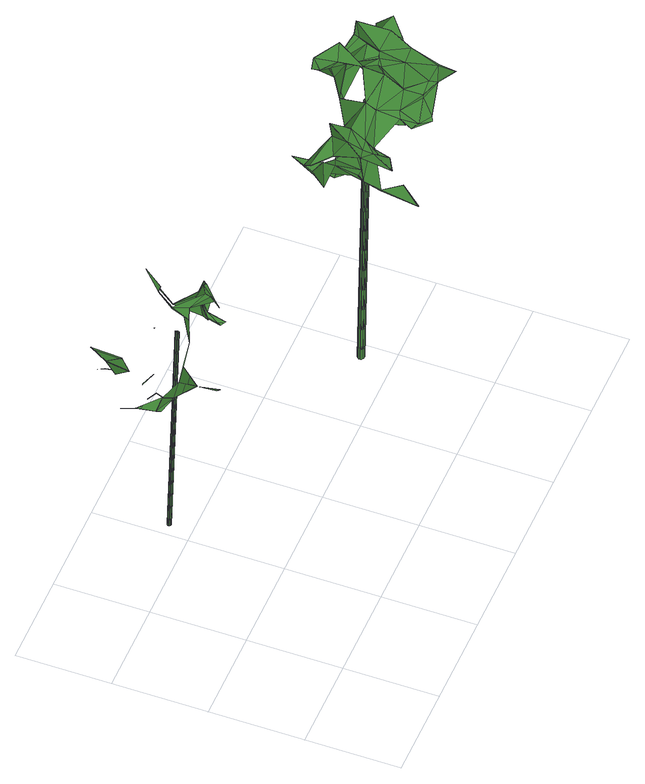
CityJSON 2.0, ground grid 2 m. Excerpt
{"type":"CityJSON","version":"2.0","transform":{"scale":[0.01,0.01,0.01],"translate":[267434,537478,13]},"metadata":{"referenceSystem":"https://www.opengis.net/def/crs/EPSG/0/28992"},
"CityObjects":{
"tree1":{"type":"SolitaryVegetationObject","attributes":{"gtid":610,"crown_width_m":2.35,"crown_median_z":18.67,"crown_r50_m":0.136,"crown_porosity":0.93,"trunk_H_m":5.52,"trunk_DBH_m":0.0846,"trunk_radius_m":0.0423,"trunk_base_height_m":13.15,"original_gtid":"699"},"geometry":[{"type":"MultiSurface","lod":"3","boundaries":[[[0,1,2]],[[3,4,5]],[[6,7,8]],[[8,7,9]],[[10,11,12]],[[13,14,15]],[[13,16,14]],[[17,18,5]],[[19,20,21]],[[22,19,21]],[[23,24,15]],[[15,16,23]],[[25,26,27]],[[28,29,30]],[[31,32,33]],[[31,34,32]],[[35,33,36]],[[24,37,15]],[[38,39,40]],[[28,41,42]],[[2,43,44]],[[45,46,47]],[[18,48,5]],[[49,50,12]],[[51,36,52]],[[28,41,29]],[[42,53,28]],[[54,55,56]],[[9,7,57]],[[56,55,58]],[[59,60,61]],[[62,44,10]],[[0,63,64]],[[19,4,65]],[[64,1,0]],[[66,54,58]],[[67,7,9]],[[38,40,60]],[[58,55,6]],[[38,60,59]],[[68,21,69]],[[68,22,21]],[[48,70,71]],[[21,20,27]],[[57,8,72]],[[5,48,3]],[[73,74,75]],[[76,74,73]],[[55,8,7]],[[55,7,6]],[[77,7,67]],[[66,58,6]],[[27,78,25]],[[66,6,8]],[[51,33,35]],[[70,20,19]],[[5,4,48]],[[78,20,70]],[[73,29,76]],[[79,80,50]],[[10,80,79]],[[57,7,8]],[[53,42,41]],[[81,82,83]],[[84,83,82]],[[79,11,10]],[[27,20,78]],[[85,50,86]],[[40,61,60]],[[87,61,40]],[[88,61,87]],[[48,71,3]],[[72,43,2]],[[0,2,63]],[[89,90,91]],[[67,77,92]],[[64,63,93]],[[48,4,19]],[[23,84,82]],[[23,82,24]],[[24,82,81]],[[94,89,91]],[[91,90,94]],[[95,46,45]],[[95,47,46]],[[47,95,45]],[[44,96,2]],[[43,96,44]],[[90,97,94]],[[44,43,62]],[[89,97,90]],[[89,94,98]],[[9,57,72]],[[8,9,72]],[[77,99,92]],[[58,54,56]],[[30,29,41]],[[8,55,66]],[[33,34,31]],[[51,34,33]],[[49,12,4]],[[98,94,97]],[[30,76,29]],[[88,78,100]],[[70,100,78]],[[98,97,89]],[[72,43,8]],[[2,93,63]],[[73,75,29]],[[68,69,39]],[[50,85,79]],[[30,41,28]],[[101,50,49]],[[16,102,23]],[[103,23,102]],[[50,80,12]],[[28,86,41]],[[53,41,86]],[[21,39,69]],[[27,75,21]],[[49,4,3]],[[65,79,85]],[[65,85,49]],[[27,76,75]],[[30,75,76]],[[49,85,101]],[[64,93,1]],[[74,76,27]],[[19,71,70]],[[49,3,65]],[[1,93,2]],[[37,102,104]],[[37,104,15]],[[3,71,19]],[[51,52,34]],[[38,59,61]],[[22,100,70]],[[34,52,32]],[[33,52,36]],[[32,52,33]],[[16,15,14]],[[77,67,9]],[[54,66,55]],[[35,36,51]],[[75,30,29]],[[80,10,12]],[[53,86,28]],[[87,25,78]],[[87,78,88]],[[21,74,39]],[[21,75,74]],[[61,88,100]],[[61,100,22]],[[48,18,17]],[[83,84,81]],[[22,39,61]],[[68,39,22]],[[103,102,37]],[[15,104,13]],[[81,84,24]],[[24,84,103]],[[24,103,37]],[[50,101,86]],[[5,48,17]],[[103,84,23]],[[70,19,22]],[[40,26,87]],[[9,7,77]],[[3,19,65]],[[74,27,26]],[[48,19,70]],[[87,26,25]],[[79,4,11]],[[65,4,79]],[[11,4,12]],[[53,86,101]],[[85,86,101]],[[61,39,38]],[[13,102,16]],[[102,13,104]],[[72,2,96]],[[72,96,43]],[[74,26,39]],[[40,39,26]],[[105,106,107]],[[105,107,108]],[[108,107,109]],[[108,109,110]],[[107,106,111]],[[107,111,109]],[[109,111,112]],[[109,112,110]],[[111,106,113]],[[111,113,112]],[[112,113,114]],[[112,114,110]],[[113,106,115]],[[113,115,114]],[[114,115,116]],[[114,116,110]],[[115,106,117]],[[115,117,116]],[[116,117,118]],[[116,118,110]],[[117,106,119]],[[117,119,118]],[[118,119,120]],[[118,120,110]],[[119,106,121]],[[119,121,120]],[[120,121,122]],[[120,122,110]],[[121,106,123]],[[121,123,122]],[[122,123,124]],[[122,124,110]],[[123,106,125]],[[123,125,124]],[[124,125,126]],[[124,126,110]],[[125,106,127]],[[125,127,126]],[[126,127,128]],[[126,128,110]],[[127,106,129]],[[127,129,128]],[[128,129,130]],[[128,130,110]],[[129,106,131]],[[129,131,130]],[[130,131,132]],[[130,132,110]],[[131,106,133]],[[131,133,132]],[[132,133,134]],[[132,134,110]],[[133,106,135]],[[133,135,134]],[[134,135,136]],[[134,136,110]],[[135,106,137]],[[135,137,136]],[[136,137,138]],[[136,138,110]],[[137,106,139]],[[137,139,138]],[[138,139,140]],[[138,140,110]],[[139,106,141]],[[139,141,140]],[[140,141,142]],[[140,142,110]],[[141,106,143]],[[141,143,142]],[[142,143,144]],[[142,144,110]],[[143,106,145]],[[143,145,144]],[[144,145,146]],[[144,146,110]],[[145,106,147]],[[145,147,146]],[[146,147,148]],[[146,148,110]],[[147,106,149]],[[147,149,148]],[[148,149,150]],[[148,150,110]],[[149,106,151]],[[149,151,150]],[[150,151,152]],[[150,152,110]],[[151,106,153]],[[151,153,152]],[[152,153,154]],[[152,154,110]],[[153,106,105]],[[153,105,154]],[[154,105,108]],[[154,108,110]]]}]},
"tree2":{"type":"SolitaryVegetationObject","attributes":{"gtid":603,"crown_width_m":3.13,"crown_median_z":21.31,"crown_r50_m":0.185,"crown_porosity":0.935,"trunk_H_m":7.67,"trunk_DBH_m":0.146,"trunk_radius_m":0.0731,"trunk_base_height_m":13.64,"original_gtid":"687"},"geometry":[{"type":"Solid","lod":"3","boundaries":[[[[155,156,157]],[[158,159,160]],[[161,156,155]],[[162,163,164]],[[165,166,167]],[[168,169,170]],[[171,172,173]],[[174,175,165]],[[176,177,178]],[[179,180,181]],[[182,183,184]],[[185,186,187]],[[188,189,190]],[[189,188,191]],[[187,192,185]],[[193,194,195]],[[158,160,171]],[[196,180,179]],[[197,198,199]],[[200,201,202]],[[203,204,205]],[[206,207,208]],[[209,210,211]],[[212,208,213]],[[157,156,161]],[[157,161,214]],[[212,215,216]],[[217,218,219]],[[220,221,222]],[[223,224,225]],[[188,190,226]],[[163,162,227]],[[228,229,230]],[[231,232,233]],[[180,159,181]],[[234,235,236]],[[237,236,235]],[[216,238,239]],[[240,241,242]],[[243,244,167]],[[245,246,168]],[[247,248,249]],[[250,208,251]],[[186,210,252]],[[253,254,173]],[[255,256,198]],[[253,257,258]],[[259,260,191]],[[247,261,262]],[[186,252,187]],[[161,263,264]],[[155,263,161]],[[265,266,235]],[[249,248,267]],[[268,269,270]],[[271,270,269]],[[207,272,273]],[[207,273,223]],[[176,172,196]],[[274,275,169]],[[249,267,276]],[[277,278,279]],[[280,281,241]],[[271,242,258]],[[240,242,271]],[[186,185,225]],[[237,219,282]],[[283,262,261]],[[284,285,286]],[[263,155,164]],[[170,245,168]],[[216,250,287]],[[240,288,280]],[[289,220,290]],[[276,259,283]],[[163,291,292]],[[293,252,294]],[[295,296,255]],[[219,297,217]],[[171,292,291]],[[261,247,249]],[[202,232,231]],[[221,289,229]],[[298,197,299]],[[211,210,300]],[[268,301,302]],[[167,263,164]],[[303,304,288]],[[262,248,247]],[[305,282,219]],[[200,306,201]],[[284,209,285]],[[184,307,293]],[[184,293,294]],[[223,185,192]],[[308,309,310]],[[289,290,311]],[[312,313,306]],[[172,159,196]],[[274,169,168]],[[314,236,315]],[[241,281,316]],[[210,186,225]],[[210,225,300]],[[166,175,308]],[[316,281,317]],[[309,318,319]],[[230,307,320]],[[221,229,318]],[[313,312,321]],[[162,164,157]],[[188,322,194]],[[270,323,268]],[[324,325,194]],[[325,188,194]],[[326,239,238]],[[173,317,171]],[[324,191,188]],[[234,327,265]],[[234,184,327]],[[165,328,174]],[[303,326,304]],[[329,203,205]],[[329,283,203]],[[182,184,284]],[[190,195,226]],[[316,317,173]],[[250,259,276]],[[297,219,237]],[[224,246,330]],[[195,191,193]],[[321,191,195]],[[298,331,332]],[[179,309,319]],[[294,284,184]],[[254,241,316]],[[254,316,173]],[[301,333,302]],[[292,177,176]],[[283,261,276]],[[261,249,276]],[[281,288,304]],[[272,206,275]],[[326,334,335]],[[181,158,291]],[[181,291,163]],[[253,279,257]],[[292,176,336]],[[337,250,323]],[[253,172,277]],[[173,172,253]],[[338,339,319]],[[340,214,341]],[[201,232,202]],[[337,342,170]],[[324,188,325]],[[245,330,246]],[[229,289,174]],[[213,215,212]],[[193,191,324]],[[343,200,344]],[[306,232,201]],[[204,200,343]],[[345,327,346]],[[303,288,240]],[[347,348,349]],[[344,349,348]],[[344,348,347]],[[262,283,350]],[[292,336,167]],[[162,157,351]],[[308,175,309]],[[258,254,253]],[[234,320,184]],[[172,176,178]],[[352,318,229]],[[229,228,352]],[[190,321,195]],[[313,321,190]],[[189,233,190]],[[313,190,233]],[[321,312,353]],[[165,175,166]],[[155,157,164]],[[349,256,255]],[[306,200,353]],[[187,354,192]],[[252,354,187]],[[192,354,223]],[[344,199,198]],[[204,355,276]],[[209,211,285]],[[274,246,356]],[[168,246,274]],[[300,224,286]],[[300,286,285]],[[285,211,300]],[[309,175,318]],[[189,290,220]],[[313,232,306]],[[265,235,234]],[[287,212,216]],[[307,184,320]],[[251,212,287]],[[250,251,259]],[[203,283,259]],[[161,243,357]],[[170,330,245]],[[267,350,329]],[[248,350,267]],[[221,358,222]],[[284,210,209]],[[231,343,359]],[[252,210,294]],[[294,210,284]],[[266,265,314]],[[239,323,216]],[[296,357,243]],[[223,225,185]],[[251,208,212]],[[321,360,191]],[[306,353,312]],[[204,353,200]],[[361,178,362]],[[361,362,238]],[[224,356,246]],[[363,331,341]],[[363,332,331]],[[165,336,176]],[[335,334,333]],[[335,333,301]],[[327,278,265]],[[327,279,278]],[[295,357,296]],[[268,323,301]],[[182,284,364]],[[204,260,355]],[[188,226,365]],[[320,366,367]],[[330,170,342]],[[241,240,280]],[[304,238,362]],[[304,362,177]],[[277,265,278]],[[352,228,307]],[[315,266,314]],[[320,293,230]],[[266,315,218]],[[277,172,368]],[[160,172,171]],[[238,304,326]],[[324,194,193]],[[165,176,328]],[[327,184,346]],[[328,339,236]],[[369,361,366]],[[275,274,356]],[[219,218,305]],[[304,317,281]],[[363,357,295]],[[172,178,361]],[[361,368,172]],[[221,318,358]],[[171,317,177]],[[177,317,304]],[[169,337,170]],[[346,270,345]],[[258,345,271]],[[343,256,359]],[[354,213,208]],[[354,293,213]],[[216,367,238]],[[359,256,349]],[[318,175,174]],[[300,225,224]],[[297,235,217]],[[297,237,235]],[[233,232,313]],[[340,296,214]],[[298,347,331]],[[358,311,222]],[[202,231,344]],[[202,344,200]],[[349,296,340]],[[255,296,349]],[[224,272,356]],[[216,215,367]],[[327,257,279]],[[328,307,230]],[[328,236,307]],[[174,328,230]],[[367,361,238]],[[171,291,158]],[[230,229,174]],[[354,252,293]],[[181,159,158]],[[180,196,159]],[[220,289,221]],[[174,289,311]],[[189,191,204]],[[172,160,159]],[[257,327,345]],[[257,345,258]],[[355,260,259]],[[259,360,203]],[[319,318,352]],[[328,176,370]],[[337,206,250]],[[337,275,206]],[[337,169,275]],[[250,206,208]],[[354,208,371]],[[354,371,223]],[[207,223,371]],[[207,371,208]],[[305,315,282]],[[305,218,315]],[[319,339,179]],[[339,328,179]],[[270,346,323]],[[282,236,339]],[[282,315,236]],[[234,366,320]],[[369,366,234]],[[206,272,207]],[[227,162,310]],[[227,310,309]],[[179,181,227]],[[239,301,323]],[[184,183,346]],[[179,227,309]],[[163,227,181]],[[231,233,189]],[[353,203,360]],[[353,360,321]],[[218,235,266]],[[218,217,235]],[[167,244,263]],[[263,244,264]],[[167,336,165]],[[270,271,345]],[[302,372,268]],[[269,268,372]],[[290,222,311]],[[344,231,359]],[[344,359,349]],[[177,292,171]],[[204,343,189]],[[343,290,189]],[[343,222,290]],[[164,292,167]],[[307,228,293]],[[230,293,228]],[[343,344,256]],[[248,262,350]],[[250,216,323]],[[243,167,166]],[[166,308,243]],[[310,243,308]],[[214,296,243]],[[264,244,161]],[[161,244,243]],[[347,349,331]],[[272,275,356]],[[176,196,370]],[[179,370,196]],[[179,328,370]],[[161,357,214]],[[341,214,357]],[[363,341,357]],[[346,337,323]],[[344,347,199]],[[347,299,199]],[[299,197,199]],[[341,331,340]],[[164,163,292]],[[223,273,224]],[[286,224,364]],[[286,364,284]],[[231,222,343]],[[231,189,222]],[[220,222,189]],[[254,258,242]],[[254,242,241]],[[188,365,322]],[[226,322,365]],[[194,322,195]],[[226,195,322]],[[299,347,298]],[[320,373,293]],[[215,293,373]],[[340,331,349]],[[310,162,351]],[[368,314,265]],[[277,368,265]],[[358,318,311]],[[174,311,318]],[[276,205,204]],[[237,352,236]],[[282,352,237]],[[236,352,307]],[[293,215,213]],[[277,279,253]],[[280,288,281]],[[344,198,256]],[[276,355,250]],[[287,250,355]],[[355,259,287]],[[259,251,287]],[[204,191,260]],[[276,329,205]],[[267,329,276]],[[367,366,361]],[[361,369,368]],[[314,368,369]],[[236,314,369]],[[236,369,234]],[[255,332,295]],[[197,298,332]],[[295,332,363]],[[178,177,362]],[[204,203,353]],[[259,191,360]],[[269,240,271]],[[334,303,240]],[[326,303,334]],[[239,326,335]],[[239,335,301]],[[182,364,330]],[[329,350,283]],[[198,332,255]],[[197,332,198]],[[215,373,367]],[[320,367,373]],[[310,351,243]],[[214,351,157]],[[214,243,351]],[[224,273,272]],[[337,183,182]],[[337,346,183]],[[364,224,330]],[[282,374,352]],[[334,372,302]],[[334,302,333]],[[269,372,240]],[[240,372,334]],[[339,338,374]],[[282,339,374]],[[319,352,374]],[[319,374,338]],[[330,342,182]],[[337,182,342]],[[375,376,377]],[[375,377,378]],[[378,377,379]],[[378,379,380]],[[377,376,381]],[[377,381,379]],[[379,381,382]],[[379,382,380]],[[381,376,383]],[[381,383,382]],[[382,383,384]],[[382,384,380]],[[383,376,385]],[[383,385,384]],[[384,385,386]],[[384,386,380]],[[385,376,387]],[[385,387,386]],[[386,387,388]],[[386,388,380]],[[387,376,389]],[[387,389,388]],[[388,389,390]],[[388,390,380]],[[389,376,391]],[[389,391,390]],[[390,391,392]],[[390,392,380]],[[391,376,393]],[[391,393,392]],[[392,393,394]],[[392,394,380]],[[393,376,395]],[[393,395,394]],[[394,395,396]],[[394,396,380]],[[395,376,397]],[[395,397,396]],[[396,397,398]],[[396,398,380]],[[397,376,399]],[[397,399,398]],[[398,399,400]],[[398,400,380]],[[399,376,401]],[[399,401,400]],[[400,401,402]],[[400,402,380]],[[401,376,403]],[[401,403,402]],[[402,403,404]],[[402,404,380]],[[403,376,405]],[[403,405,404]],[[404,405,406]],[[404,406,380]],[[405,376,407]],[[405,407,406]],[[406,407,408]],[[406,408,380]],[[407,376,409]],[[407,409,408]],[[408,409,410]],[[408,410,380]],[[409,376,411]],[[409,411,410]],[[410,411,412]],[[410,412,380]],[[411,376,413]],[[411,413,412]],[[412,413,414]],[[412,414,380]],[[413,376,415]],[[413,415,414]],[[414,415,416]],[[414,416,380]],[[415,376,417]],[[415,417,416]],[[416,417,418]],[[416,418,380]],[[417,376,419]],[[417,419,418]],[[418,419,420]],[[418,420,380]],[[419,376,421]],[[419,421,420]],[[420,421,422]],[[420,422,380]],[[421,376,423]],[[421,423,422]],[[422,423,424]],[[422,424,380]],[[423,376,375]],[[423,375,424]],[[424,375,378]],[[424,378,380]]]]}]}
},
"vertices":[
[169,328,506],[169,328,507],[178,372,493],[280,396,644],[258,420,616],[277,383,643],[188,461,427],[161,438,452],[161,437,452],[132,440,441],[214,403,568],[233,411,610],[233,411,611],[79,475,595],[79,474,596],[78,475,596],[79,475,596],[271,363,625],[272,363,625],[308,411,634],[321,412,625],[311,424,595],[312,423,595],[80,523,605],[80,523,604],[353,427,593],[327,428,588],[327,429,589],[288,491,617],[294,497,604],[295,497,604],[151,517,506],[150,517,505],[133,546,520],[149,517,506],[128,560,516],[129,560,516],[87,506,566],[314,378,525],[308,412,545],[321,409,544],[288,492,617],[289,522,655],[193,416,470],[188,405,525],[173,460,630],[172,459,630],[173,458,630],[285,377,625],[243,450,620],[243,450,618],[132,546,520],[132,546,519],[260,485,635],[181,477,409],[188,461,426],[181,477,410],[138,431,438],[181,477,411],[324,370,528],[324,371,528],[321,408,545],[188,406,525],[176,325,503],[176,324,504],[258,421,616],[189,461,426],[126,479,441],[279,389,572],[279,390,572],[321,410,625],[308,410,634],[155,412,467],[300,471,562],[300,470,563],[300,471,563],[301,471,563],[125,479,441],[353,427,594],[244,426,604],[243,426,604],[103,563,604],[103,563,605],[103,564,604],[103,562,604],[244,450,619],[260,485,634],[346,409,563],[345,408,563],[134,445,542],[134,446,541],[134,446,542],[125,480,441],[176,325,504],[98,454,548],[173,459,629],[178,373,493],[98,454,546],[98,454,547],[87,496,473],[327,427,589],[250,477,641],[118,505,581],[119,505,581],[87,505,567],[232,450,15],[228,450,15],[232,451,15],[236,435,566],[236,436,566],[232,435,566],[232,452,15],[236,438,566],[231,453,15],[235,438,567],[230,454,15],[234,439,567],[229,454,15],[233,440,567],[228,454,15],[232,440,567],[227,454,15],[231,440,567],[226,454,15],[230,439,567],[225,453,15],[229,439,567],[224,452,15],[228,438,567],[224,451,15],[228,437,567],[224,450,15],[228,435,566],[224,449,15],[228,434,566],[224,448,15],[228,433,566],[225,447,15],[229,432,566],[226,446,15],[230,432,566],[227,446,15],[231,431,566],[228,446,15],[232,431,566],[229,446,15],[233,431,566],[230,446,15],[234,432,566],[231,447,15],[235,432,566],[232,448,15],[235,433,566],[232,449,15],[236,434,566],
[907,253,856],[903,286,826],[902,287,826],[784,282,955],[783,281,955],[784,281,956],[890,259,793],[854,269,852],[827,272,875],[854,268,854],[786,268,847],[784,260,819],[828,242,830],[556,117,826],[590,136,818],[590,136,820],[815,222,921],[761,225,916],[801,174,905],[704,277,817],[780,281,839],[782,259,903],[807,196,880],[768,221,903],[745,312,864],[782,285,918],[783,286,918],[580,182,862],[652,189,872],[649,208,889],[494,261,846],[494,263,846],[508,281,826],[632,289,702],[670,281,676],[646,293,660],[640,269,694],[508,279,825],[577,267,697],[603,301,702],[623,305,669],[782,275,913],[805,188,673],[763,213,710],[798,216,672],[731,247,646],[717,274,609],[738,275,619],[649,209,660],[665,224,674],[651,208,661],[600,174,820],[580,183,860],[611,218,804],[528,236,943],[549,240,884],[527,235,943],[645,224,762],[623,227,809],[863,279,776],[659,205,811],[683,202,802],[640,300,956],[660,322,960],[638,317,953],[706,267,737],[719,269,760],[708,267,737],[529,229,850],[527,172,871],[528,229,852],[624,305,670],[813,278,872],[670,272,853],[703,277,817],[671,271,854],[720,264,672],[717,275,610],[672,276,653],[689,231,943],[677,278,949],[697,268,927],[668,290,936],[727,188,854],[714,175,845],[746,98,892],[774,71,907],[746,99,894],[843,238,794],[860,203,792],[556,118,827],[555,118,826],[649,99,636],[678,142,649],[677,142,651],[652,195,795],[644,222,762],[561,264,835],[763,172,902],[785,113,895],[794,238,719],[763,215,710],[702,152,898],[740,114,896],[628,205,686],[645,222,680],[648,100,636],[649,100,635],[877,223,837],[861,202,792],[689,230,944],[713,289,964],[677,143,650],[684,113,831],[712,114,876],[682,151,856],[709,113,888],[569,162,842],[553,179,863],[561,131,822],[586,155,819],[640,174,662],[739,216,921],[723,213,920],[721,205,919],[774,70,906],[789,112,894],[674,301,937],[640,174,660],[574,210,891],[528,234,943],[536,202,895],[646,223,762],[785,113,893],[719,267,760],[707,266,737],[784,275,913],[827,270,875],[618,241,841],[589,235,862],[829,239,738],[820,252,729],[640,300,954],[831,203,656],[830,203,655],[535,203,895],[675,124,821],[707,94,822],[750,117,885],[777,156,876],[660,322,958],[698,270,609],[670,272,854],[784,262,819],[781,282,838],[828,244,830],[735,262,767],[667,281,626],[668,282,627],[699,268,928],[713,289,962],[788,112,895],[802,174,904],[705,278,817],[745,313,863],[649,208,887],[645,292,659],[611,346,719],[675,148,841],[595,275,747],[595,276,748],[735,147,852],[692,187,935],[701,294,877],[641,174,661],[569,161,844],[825,227,696],[825,225,697],[707,96,823],[714,97,828],[685,115,831],[813,276,872],[602,174,820],[701,334,884],[702,333,884],[820,253,728],[844,243,718],[586,155,821],[720,262,672],[763,249,668],[700,151,898],[653,188,872],[799,217,672],[778,238,691],[789,256,706],[676,142,650],[866,261,827],[699,295,877],[670,275,653],[561,263,834],[629,205,685],[560,131,823],[863,277,776],[735,264,767],[777,238,692],[645,223,678],[734,209,898],[760,190,886],[845,241,718],[553,178,864],[612,347,719],[720,205,917],[692,187,860],[739,217,920],[722,213,919],[745,311,863],[589,234,860],[713,97,829],[653,190,872],[700,333,884],[735,250,64],[728,250,64],[735,252,64],[710,228,831],[710,229,831],[703,227,831],[734,254,64],[709,231,831],[733,255,64],[708,233,831],[732,256,64],[707,234,831],[730,257,64],[705,234,831],[728,257,64],[703,235,831],[726,257,64],[701,234,831],[724,256,64],[699,233,831],[723,255,64],[698,232,831],[722,254,64],[697,231,831],[721,252,64],[696,229,831],[721,250,64],[696,227,831],[721,248,64],[696,225,831],[722,246,64],[697,223,831],[723,245,64],[698,222,831],[725,244,64],[700,221,831],[726,243,64],[702,220,831],[728,243,64],[703,220,831],[730,243,64],[705,220,831],[732,244,64],[707,221,831],[733,245,64],[709,222,831],[734,246,64],[710,224,831],[735,248,64],[710,226,831]
]}
